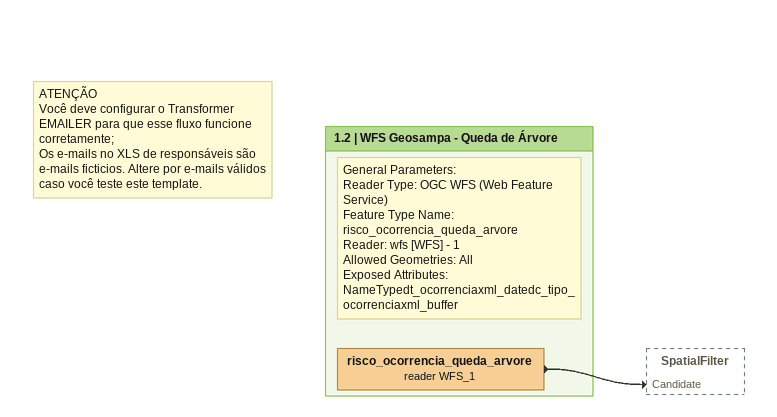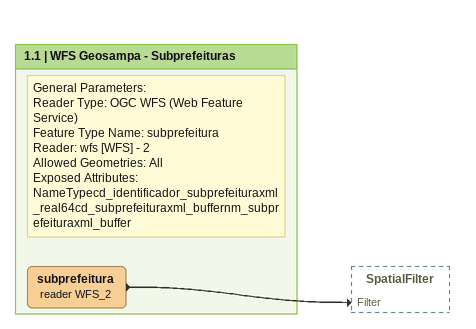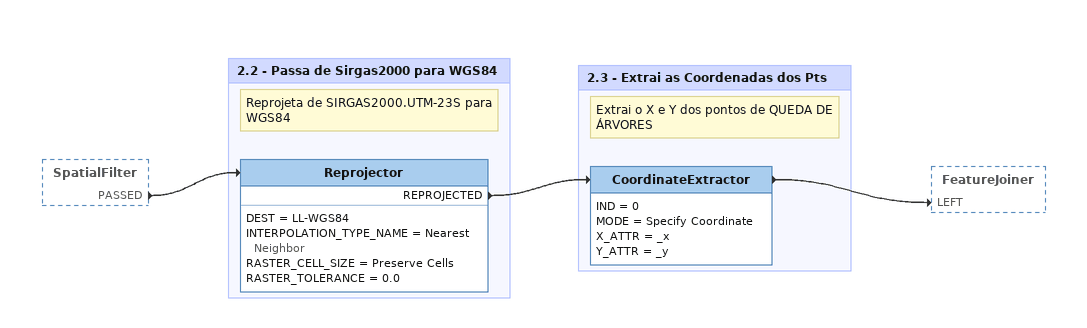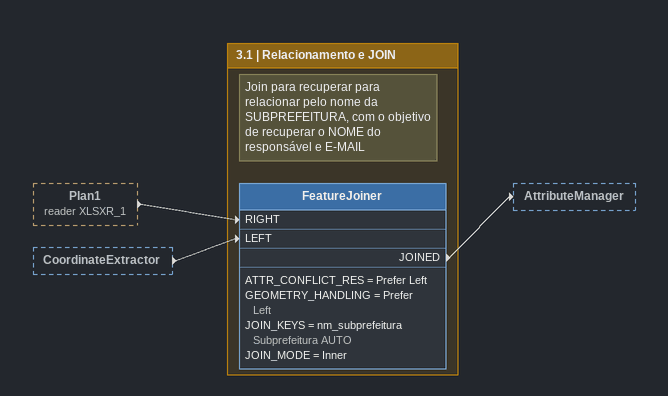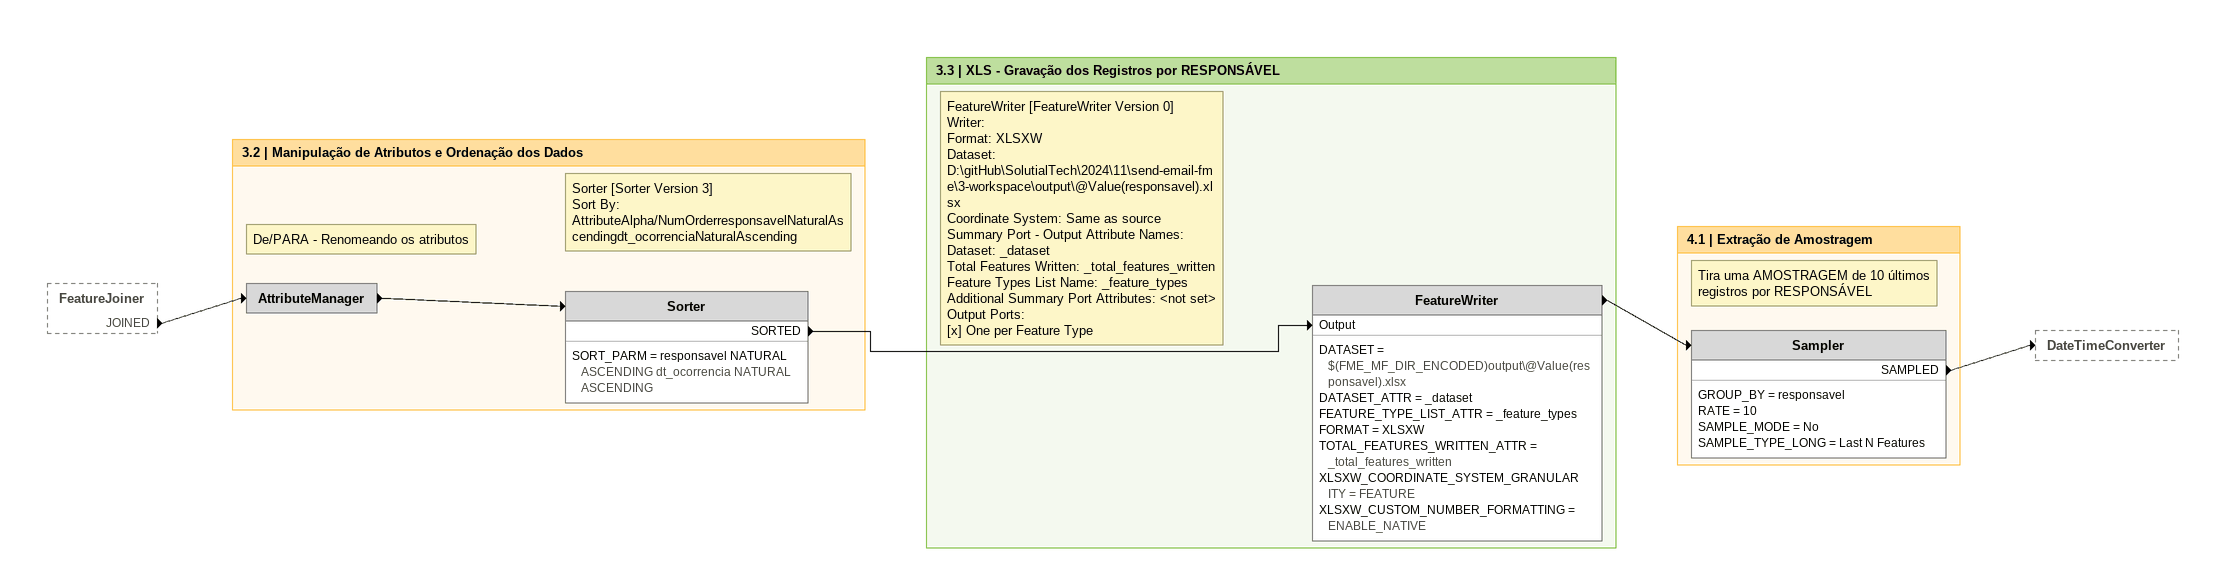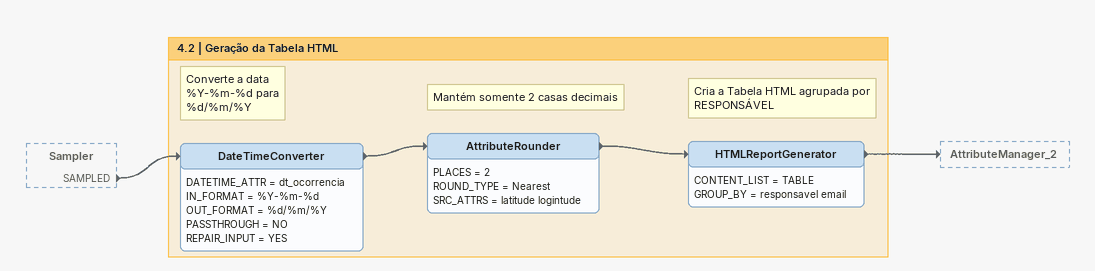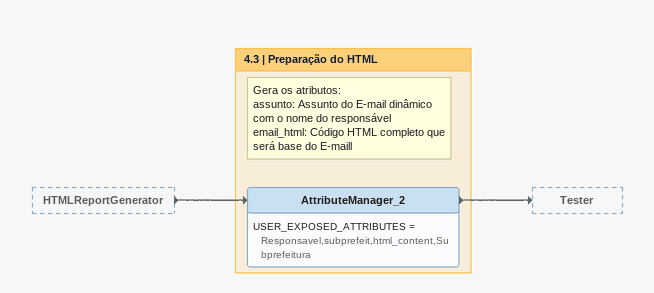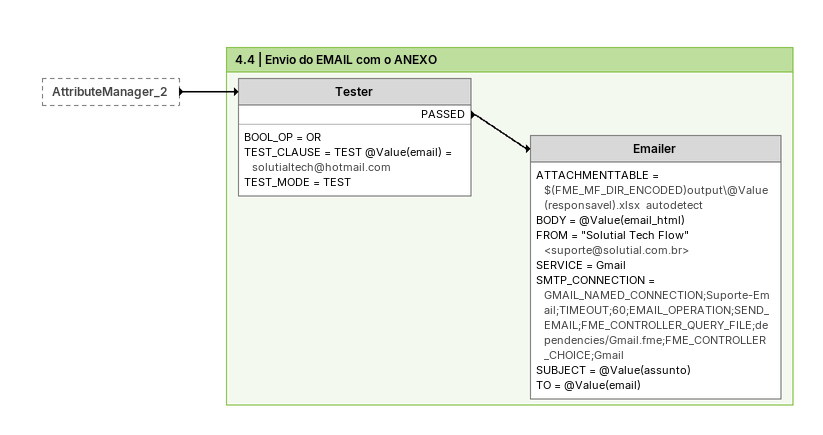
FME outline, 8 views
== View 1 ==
Note: ATENÇÃO / Você deve configurar o Transformer EMAILER para que esse fluxo funcione corretamente; / Os e-mails no XLS de responsáveis são e-mails ficticios. Altere por e-mails válidos caso você teste este template.

Bookmark: 1.2 | WFS Geosampa - Queda de Árvore
Note: General Parameters: / Reader Type: OGC WFS (Web Feature Service) / Feature Type Name: risco_ocorrencia_queda_arvore / Reader: wfs [WFS] - 1 / Allowed Geometries: All / Exposed Attributes: NameTypedt_ocorrenciaxml_datedc_tipo_ocorrenciaxml_buffer
risco_ocorrencia_queda_arvore (reader WFS_1)
    -> SpatialFilter [Candidate]

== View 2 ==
Bookmark: 1.1 | WFS Geosampa - Subprefeituras
Note: General Parameters: / Reader Type: OGC WFS (Web Feature Service) / Feature Type Name: subprefeitura / Reader: wfs [WFS] - 2 / Allowed Geometries: All / Exposed Attributes: NameTypecd_identificador_subprefeituraxml_real64cd_subprefeituraxml_buffernm_subprefeituraxml_buffer
subprefeitura (reader WFS_2)
    -> SpatialFilter [Filter]

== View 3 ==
SpatialFilter [outside]
    PASSED -> Reprojector

Bookmark: 2.2 - Passa de Sirgas2000 para WGS84
Note: Reprojeta de SIRGAS2000.UTM-23S para WGS84
Reprojector
    DEST = LL-WGS84
    INTERPOLATION_TYPE_NAME = Nearest Neighbor
    RASTER_CELL_SIZE = Preserve Cells
    RASTER_TOLERANCE = 0.0
    REPROJECTED -> CoordinateExtractor

Bookmark: 2.3 - Extrai as Coordenadas dos Pts
Note: Extrai o X e Y dos pontos de QUEDA DE ÁRVORES
CoordinateExtractor
    IND = 0
    MODE = Specify Coordinate
    X_ATTR = _x
    Y_ATTR = _y
    -> FeatureJoiner [LEFT]

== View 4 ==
Plan1 (reader XLSXR_1) [outside]
    -> FeatureJoiner [RIGHT]
CoordinateExtractor [outside]
    -> FeatureJoiner [LEFT]

Bookmark: 3.1 | Relacionamento e JOIN
Note: Join para recuperar para relacionar pelo nome da SUBPREFEITURA, com o objetivo de recuperar o NOME do responsável e E-MAIL
FeatureJoiner
    ATTR_CONFLICT_RES = Prefer Left
    GEOMETRY_HANDLING = Prefer Left
    JOIN_KEYS = nm_subprefeitura Subprefeitura AUTO
    JOIN_MODE = Inner
    JOINED -> AttributeManager

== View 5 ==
FeatureJoiner [outside]
    JOINED -> AttributeManager

Bookmark: 3.2 | Manipulação de Atributos e Ordenação dos Dados
Note: De/PARA - Renomeando os atributos
AttributeManager
    -> Sorter
Note: Sorter [Sorter Version 3] / Sort By: AttributeAlpha/NumOrderresponsavelNaturalAscendingdt_ocorrenciaNaturalAscending
Sorter
    SORT_PARM = responsavel NATURAL ASCENDING dt_ocorrencia NATURAL ASCENDING
    SORTED -> FeatureWriter [Output]

Bookmark: 3.3 | XLS - Gravação dos Registros por RESPONSÁVEL
Note: FeatureWriter [FeatureWriter Version 0] / Writer: / Format: XLSXW / Dataset: D:\gitHub\SolutialTech\2024\11\send-email-fme\3-workspace\output\@Value(responsavel).xlsx / Coordinate System: Same as source / Summary Port - Output Attribute Names: / Dataset: _dataset / Total Features Written: _total_features_written / Feature Types List Name: _feature_types / Additional Summary Port Attributes: <not set> / Output Ports: / [x] One per Feature Type
FeatureWriter
    DATASET = $(FME_MF_DIR_ENCODED)output\@Value(responsavel).xlsx
    DATASET_ATTR = _dataset
    FEATURE_TYPE_LIST_ATTR = _feature_types
    FORMAT = XLSXW
    TOTAL_FEATURES_WRITTEN_ATTR = _total_features_written
    XLSXW_COORDINATE_SYSTEM_GRANULARITY = FEATURE
    XLSXW_CUSTOM_NUMBER_FORMATTING = ENABLE_NATIVE
    -> Sampler

Bookmark: 4.1 | Extração de Amostragem
Note: Tira uma AMOSTRAGEM de 10 últimos registros por RESPONSÁVEL
Sampler
    GROUP_BY = responsavel
    RATE = 10
    SAMPLE_MODE = No
    SAMPLE_TYPE_LONG = Last N Features
    SAMPLED -> DateTimeConverter

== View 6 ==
Sampler [outside]
    SAMPLED -> DateTimeConverter

Bookmark: 4.2 | Geração da Tabela HTML
Note: Converte a data / %Y-%m-%d para / %d/%m/%Y
DateTimeConverter
    DATETIME_ATTR = dt_ocorrencia
    IN_FORMAT = %Y-%m-%d
    OUT_FORMAT = %d/%m/%Y
    PASSTHROUGH = NO
    REPAIR_INPUT = YES
    -> AttributeRounder
Note: Mantém somente 2 casas decimais
AttributeRounder
    PLACES = 2
    ROUND_TYPE = Nearest
    SRC_ATTRS = latitude logintude
    -> HTMLReportGenerator
Note: Cria a Tabela HTML agrupada por RESPONSÁVEL
HTMLReportGenerator
    CONTENT_LIST = TABLE
    GROUP_BY = responsavel email
    -> AttributeManager_2

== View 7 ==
HTMLReportGenerator [outside]
    -> AttributeManager_2

Bookmark: 4.3 | Preparação do HTML
Note: Gera os atributos: / assunto: Assunto do E-mail dinâmico com o nome do responsável / email_html: Código HTML completo que será base do E-maill
AttributeManager_2
    USER_EXPOSED_ATTRIBUTES = Responsavel,subprefeit,html_content,Subprefeitura
    -> Tester

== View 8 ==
AttributeManager_2 [outside]
    -> Tester

Bookmark: 4.4 | Envio do EMAIL com o ANEXO
Tester
    BOOL_OP = OR
    TEST_CLAUSE = TEST @Value(email) = solutialtech@hotmail.com
    TEST_MODE = TEST
    PASSED -> Emailer
Emailer
    ATTACHMENTTABLE = $(FME_MF_DIR_ENCODED)output\@Value(responsavel).xlsx  autodetect
    BODY = @Value(email_html)
    FROM = "Solutial Tech Flow" <suporte@solutial.com.br>
    SERVICE = Gmail
    SMTP_CONNECTION = GMAIL_NAMED_CONNECTION;Suporte-Email;TIMEOUT;60;EMAIL_OPERATION;SEND_EMAIL;FME_CONTROLLER_QUERY_FILE;dependencies/Gmail.fme;FME_CONTROLLER_CHOICE;Gmail
    SUBJECT = @Value(assunto)
    TO = @Value(email)
